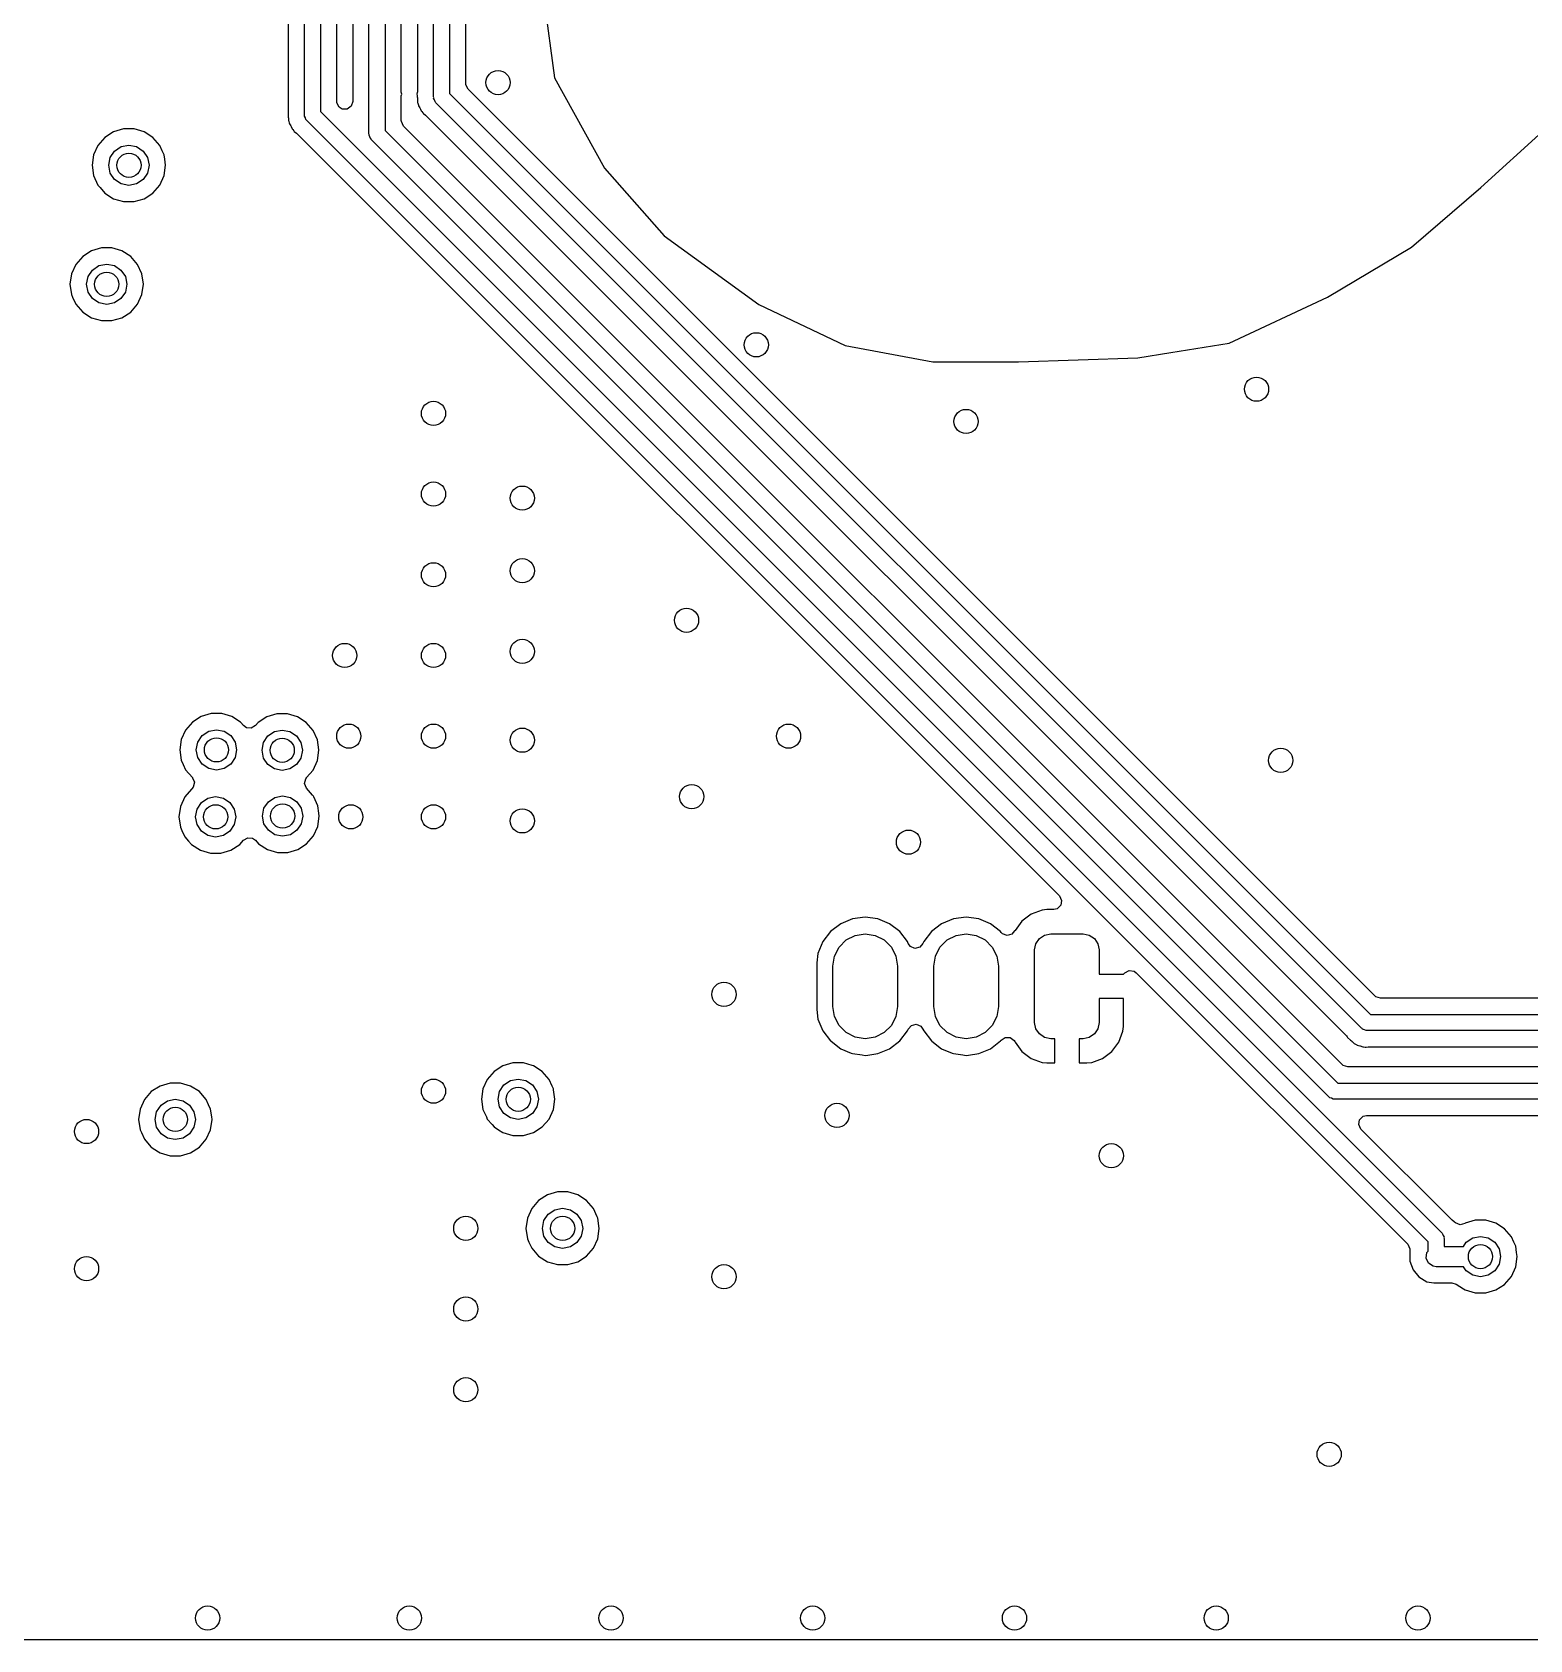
# Model space of a CAD drawing. Extents: x 100.3 to 185, y -144.7 to -85.3.
# Drawn here: x 138.83 to 157.39, y -144.7 to -124.78 of the extents above; entities that cross this region are included whole.
import ezdxf

# ---------------------------------------------------------------- set-up
doc = ezdxf.new("R2010")
doc.units = 0
doc.layers.add('BLACK', color=7, linetype='CONTINUOUS')

msp = doc.modelspace()

# ---------------------------------------------------------------- linework, layer by layer
at = {"layer": 'BLACK', "linetype": 'CONTINUOUS'}
for p, q in [((141.999, -115.424), (141.999, -125.735)), ((142.2, -125.8), (142.2, -115.4)), ((142.4, -115.441), (142.4, -125.759)), ((142.6, -125.635), (142.6, -115.921)), ((142.799, -115.924), (142.799, -125.636)), ((143, -126.034), (143, -115.9)), ((143.2, -115.941), (143.2, -125.993)), ((143.8, -125.578), (143.8, -116.35)), ((143.4, -125.52), (143.4, -116.371)), ((143.6, -116.374), (143.6, -125.513)), ((144, -116.391), (144, -125.536)), ((144.201, -125.412), (144.201, -124.392)), ((145.172, -124.392), (145.3, -125.34)), ((143.407, -125.545), (143.4, -125.52)), ((143.6, -125.513), (143.597, -125.526)), ((143.597, -125.526), (143.598, -125.527)), ((143.598, -125.527), (143.598, -125.533)), ((144.202, -125.428), (144.201, -125.412)), ((144.229, -125.482), (144.202, -125.428)), ((148.787, -130.04), (144.229, -125.482)), ((145.3, -125.34), (145.92, -126.46)), ((142.602, -125.65), (142.6, -125.635)), ((142.629, -125.705), (142.602, -125.65)), ((142.63, -125.706), (142.629, -125.705)), ((142.67, -125.73), (142.63, -125.706)), ((142.781, -125.694), (142.731, -125.73)), ((142.799, -125.636), (142.781, -125.694)), ((143.4, -125.565), (143.407, -125.545)), ((143.4, -125.869), (143.4, -125.565)), ((143.593, -125.544), (143.592, -125.544)), ((143.592, -125.544), (143.598, -125.561)), ((143.594, -125.544), (143.593, -125.544)), ((143.595, -125.538), (143.594, -125.544)), ((143.594, -125.544), (143.594, -125.544)), ((143.598, -125.533), (143.595, -125.538)), ((143.598, -125.561), (143.599, -125.584)), ((143.599, -125.584), (143.6, -125.586)), ((143.6, -125.586), (143.6, -125.606)), ((143.6, -125.606), (143.6, -125.609)), ((143.6, -125.609), (143.601, -125.616)), ((143.601, -125.616), (143.602, -125.648)), ((143.602, -125.648), (143.602, -125.648)), ((143.602, -125.648), (143.606, -125.657)), ((143.606, -125.657), (143.613, -125.679)), ((143.613, -125.679), (143.615, -125.688)), ((143.615, -125.688), (143.632, -125.715)), ((143.632, -125.715), (143.635, -125.721)), ((143.635, -125.721), (143.639, -125.73)), ((143.802, -125.585), (143.8, -125.578)), ((143.801, -125.593), (143.802, -125.585)), ((143.812, -125.614), (143.801, -125.593)), ((143.819, -125.637), (143.812, -125.614)), ((143.826, -125.641), (143.819, -125.637)), ((143.829, -125.649), (143.826, -125.641)), ((155.301, -137.121), (143.829, -125.649)), ((144, -125.536), (155.414, -136.95)), ((141.999, -125.735), (141.997, -125.749)), ((141.997, -125.749), (141.998, -125.749)), ((141.998, -125.749), (141.997, -125.758)), ((141.997, -125.758), (141.999, -125.806)), ((141.999, -125.806), (141.999, -125.808)), ((141.999, -125.808), (141.999, -125.828)), ((141.999, -125.828), (142, -125.831)), ((142, -125.831), (142.001, -125.838)), ((142.001, -125.838), (142.002, -125.87)), ((142.002, -125.87), (142.002, -125.87)), ((142.002, -125.87), (142.006, -125.879)), ((142.006, -125.879), (142.013, -125.901)), ((142.013, -125.901), (142.015, -125.91)), ((142.015, -125.91), (142.032, -125.938)), ((142.202, -125.808), (142.2, -125.8)), ((142.201, -125.816), (142.202, -125.808)), ((142.212, -125.837), (142.201, -125.816)), ((142.219, -125.859), (142.212, -125.837)), ((142.226, -125.864), (142.219, -125.859)), ((142.229, -125.871), (142.226, -125.864)), ((156.125, -139.766), (142.229, -125.871)), ((142.4, -125.759), (156.296, -139.654)), ((142.731, -125.73), (142.67, -125.73)), ((143.402, -125.884), (143.4, -125.869)), ((143.429, -125.939), (143.402, -125.884)), ((143.639, -125.73), (143.648, -125.751)), ((143.648, -125.751), (143.655, -125.758)), ((143.655, -125.758), (143.669, -125.775)), ((143.669, -125.775), (143.674, -125.784)), ((143.674, -125.784), (143.674, -125.784)), ((143.674, -125.784), (143.7, -125.803)), ((143.7, -125.803), (143.705, -125.807)), ((143.705, -125.807), (155.114, -137.216)), ((139.727, -126.081), (139.642, -126.179)), ((139.836, -126.011), (139.727, -126.081)), ((139.96, -125.974), (139.836, -126.011)), ((139.836, -126.011), (139.836, -126.011)), ((140.09, -125.974), (139.96, -125.974)), ((139.96, -125.974), (139.96, -125.974)), ((140.214, -126.011), (140.09, -125.974)), ((140.09, -125.974), (140.09, -125.974)), ((140.323, -126.081), (140.214, -126.011)), ((140.214, -126.011), (140.214, -126.011)), ((140.214, -126.011), (140.214, -126.011)), ((140.214, -126.011), (140.214, -126.011)), ((140.408, -126.179), (140.323, -126.081)), ((140.323, -126.081), (140.323, -126.081)), ((140.323, -126.081), (140.323, -126.081)), ((142.032, -125.938), (142.035, -125.944)), ((142.035, -125.944), (142.048, -125.973)), ((142.048, -125.973), (142.048, -125.973)), ((142.048, -125.973), (142.055, -125.98)), ((142.055, -125.98), (142.069, -125.998)), ((142.069, -125.998), (142.07, -126)), ((142.07, -126), (142.074, -126.006)), ((142.074, -126.006), (142.1, -126.025)), ((142.1, -126.025), (142.105, -126.03)), ((142.105, -126.03), (151.556, -135.481)), ((143.002, -126.042), (143, -126.034)), ((143.001, -126.05), (143.002, -126.042)), ((143.012, -126.071), (143.001, -126.05)), ((143.019, -126.093), (143.012, -126.071)), ((143.026, -126.098), (143.019, -126.093)), ((143.029, -126.105), (143.026, -126.098)), ((154.895, -137.971), (143.029, -126.105)), ((143.2, -125.993), (155.007, -137.8)), ((155.061, -137.571), (143.429, -125.939)), ((156.78, -126.7), (157.544, -126.006)), ((139.588, -126.297), (139.57, -126.425)), ((139.642, -126.179), (139.588, -126.297)), ((139.794, -126.329), (139.848, -126.248)), ((139.848, -126.248), (139.929, -126.194)), ((139.929, -126.194), (140.025, -126.175)), ((140.025, -126.175), (140.121, -126.194)), ((140.121, -126.194), (140.202, -126.248)), ((140.202, -126.248), (140.256, -126.329)), ((140.438, -126.244), (140.408, -126.179)), ((140.462, -126.297), (140.438, -126.244)), ((140.469, -126.35), (140.462, -126.297)), ((139.57, -126.425), (139.57, -126.425)), ((139.57, -126.425), (139.588, -126.553)), ((139.775, -126.425), (139.794, -126.329)), ((139.794, -126.521), (139.775, -126.425)), ((139.848, -126.602), (139.794, -126.521)), ((140.256, -126.521), (140.202, -126.602)), ((140.256, -126.329), (140.275, -126.425)), ((140.275, -126.425), (140.256, -126.521)), ((140.462, -126.553), (140.48, -126.425)), ((140.48, -126.425), (140.469, -126.35)), ((145.92, -126.46), (145.92, -126.46)), ((145.92, -126.46), (146.66, -127.3)), ((139.588, -126.553), (139.642, -126.671)), ((139.642, -126.671), (139.642, -126.671)), ((139.642, -126.671), (139.667, -126.7)), ((139.667, -126.7), (139.727, -126.769)), ((139.929, -126.656), (139.848, -126.602)), ((140.025, -126.675), (139.929, -126.656)), ((140.121, -126.656), (140.025, -126.675)), ((140.202, -126.602), (140.121, -126.656)), ((140.323, -126.769), (140.408, -126.671)), ((140.408, -126.671), (140.462, -126.553)), ((155.92, -127.44), (156.78, -126.7)), ((139.727, -126.769), (139.836, -126.839)), ((139.836, -126.839), (139.836, -126.839)), ((139.836, -126.839), (139.96, -126.875)), ((139.96, -126.875), (139.96, -126.875)), ((139.96, -126.875), (140.09, -126.875)), ((140.09, -126.875), (140.214, -126.839)), ((140.09, -126.875), (140.09, -126.875)), ((140.214, -126.839), (140.323, -126.769)), ((146.66, -127.3), (146.66, -127.3)), ((146.66, -127.3), (146.66, -127.3)), ((146.66, -127.3), (147.83, -128.15)), ((139.561, -127.486), (139.452, -127.556)), ((139.685, -127.45), (139.561, -127.486)), ((139.561, -127.486), (139.561, -127.486)), ((139.815, -127.45), (139.685, -127.45)), ((139.685, -127.45), (139.685, -127.45)), ((139.939, -127.486), (139.815, -127.45)), ((139.815, -127.45), (139.815, -127.45)), ((140.048, -127.556), (139.939, -127.486)), ((139.939, -127.486), (139.939, -127.486)), ((139.939, -127.486), (139.939, -127.486)), ((139.939, -127.486), (139.939, -127.486)), ((154.88, -128.06), (155.92, -127.44)), ((139.367, -127.654), (139.313, -127.772)), ((139.452, -127.556), (139.367, -127.654)), ((139.573, -127.723), (139.654, -127.669)), ((139.654, -127.669), (139.75, -127.65)), ((139.75, -127.65), (139.846, -127.669)), ((139.846, -127.669), (139.927, -127.723)), ((140.133, -127.654), (140.048, -127.556)), ((140.048, -127.556), (140.048, -127.556)), ((140.048, -127.556), (140.048, -127.556)), ((140.187, -127.772), (140.133, -127.654)), ((139.313, -127.772), (139.295, -127.9)), ((139.295, -127.9), (139.295, -127.9)), ((139.295, -127.9), (139.313, -128.028)), ((139.5, -127.9), (139.519, -127.804)), ((139.519, -127.996), (139.5, -127.9)), ((139.519, -127.804), (139.573, -127.723)), ((139.927, -127.723), (139.981, -127.804)), ((139.981, -127.804), (140, -127.9)), ((140, -127.9), (139.981, -127.996)), ((140.205, -127.9), (140.187, -127.772)), ((140.187, -128.028), (140.205, -127.9)), ((139.313, -128.028), (139.328, -128.06)), ((139.328, -128.06), (139.367, -128.146)), ((139.573, -128.077), (139.519, -127.996)), ((139.654, -128.131), (139.573, -128.077)), ((139.927, -128.077), (139.846, -128.131)), ((139.981, -127.996), (139.927, -128.077)), ((140.133, -128.146), (140.187, -128.028)), ((153.66, -128.63), (154.88, -128.06)), ((139.367, -128.146), (139.452, -128.244)), ((139.452, -128.244), (139.452, -128.244)), ((139.452, -128.244), (139.561, -128.314)), ((139.561, -128.314), (139.561, -128.314)), ((139.561, -128.314), (139.685, -128.35)), ((139.75, -128.15), (139.654, -128.131)), ((139.846, -128.131), (139.75, -128.15)), ((139.815, -128.35), (139.939, -128.314)), ((139.939, -128.314), (140.048, -128.244)), ((140.048, -128.244), (140.133, -128.146)), ((147.83, -128.15), (147.83, -128.15)), ((147.83, -128.15), (147.83, -128.15)), ((147.83, -128.15), (147.83, -128.15)), ((147.83, -128.15), (148.9, -128.66)), ((139.685, -128.35), (139.685, -128.35)), ((139.685, -128.35), (139.815, -128.35)), ((139.815, -128.35), (139.815, -128.35)), ((148.9, -128.66), (148.9, -128.66)), ((148.9, -128.66), (148.9, -128.66)), ((148.9, -128.66), (149.99, -128.86)), ((152.936, -128.745), (153.66, -128.63)), ((153.66, -128.63), (153.66, -128.63)), ((153.66, -128.63), (153.66, -128.63)), ((149.99, -128.86), (149.99, -128.86)), ((149.99, -128.86), (151.05, -128.86)), ((151.05, -128.86), (152.53, -128.81)), ((151.05, -128.86), (151.05, -128.86)), ((152.53, -128.81), (152.936, -128.745)), ((149.797, -131.05), (148.787, -130.04)), ((150.417, -131.67), (149.797, -131.05)), ((152.147, -133.4), (150.417, -131.67)), ((140.921, -133.256), (140.812, -133.326)), ((141.045, -133.219), (140.921, -133.256)), ((140.921, -133.256), (140.921, -133.256)), ((141.175, -133.219), (141.045, -133.219)), ((141.045, -133.219), (141.045, -133.219)), ((141.299, -133.256), (141.175, -133.219)), ((141.175, -133.219), (141.175, -133.219)), ((141.408, -133.326), (141.299, -133.256)), ((141.299, -133.256), (141.299, -133.256)), ((141.299, -133.256), (141.299, -133.256)), ((141.299, -133.256), (141.299, -133.256)), ((141.736, -133.261), (141.627, -133.331)), ((141.86, -133.225), (141.736, -133.261)), ((141.736, -133.261), (141.736, -133.261)), ((141.99, -133.225), (141.86, -133.225)), ((141.86, -133.225), (141.86, -133.225)), ((142.114, -133.261), (141.99, -133.225)), ((141.99, -133.225), (141.99, -133.225)), ((142.223, -133.331), (142.114, -133.261)), ((142.114, -133.261), (142.114, -133.261)), ((142.114, -133.261), (142.114, -133.261)), ((142.114, -133.261), (142.114, -133.261)), ((140.727, -133.424), (140.673, -133.542)), ((140.812, -133.326), (140.727, -133.424)), ((140.879, -133.574), (140.933, -133.493)), ((140.933, -133.493), (141.014, -133.439)), ((141.014, -133.439), (141.11, -133.42)), ((141.11, -133.42), (141.206, -133.439)), ((141.206, -133.439), (141.287, -133.493)), ((141.287, -133.493), (141.341, -133.574)), ((141.412, -133.331), (141.408, -133.326)), ((141.408, -133.326), (141.408, -133.326)), ((141.408, -133.326), (141.408, -133.326)), ((141.445, -133.368), (141.412, -133.331)), ((141.481, -133.395), (141.445, -133.368)), ((141.542, -133.4), (141.481, -133.395)), ((141.594, -133.368), (141.542, -133.4)), ((141.627, -133.331), (141.594, -133.368)), ((141.627, -133.331), (141.627, -133.331)), ((141.748, -133.498), (141.829, -133.444)), ((141.829, -133.444), (141.925, -133.425)), ((141.925, -133.425), (142.021, -133.444)), ((142.021, -133.444), (142.102, -133.498)), ((142.308, -133.429), (142.223, -133.331)), ((142.223, -133.331), (142.223, -133.331)), ((142.223, -133.331), (142.223, -133.331)), ((142.362, -133.547), (142.308, -133.429)), ((142.308, -133.429), (142.308, -133.429)), ((155.468, -136.721), (152.147, -133.4)), ((140.673, -133.542), (140.655, -133.67)), ((140.655, -133.67), (140.655, -133.67)), ((140.655, -133.67), (140.673, -133.798)), ((140.86, -133.67), (140.879, -133.574)), ((140.879, -133.766), (140.86, -133.67)), ((141.341, -133.574), (141.36, -133.67)), ((141.36, -133.67), (141.341, -133.766)), ((141.675, -133.675), (141.694, -133.579)), ((141.694, -133.771), (141.675, -133.675)), ((141.694, -133.579), (141.748, -133.498)), ((142.102, -133.498), (142.156, -133.579)), ((142.156, -133.579), (142.175, -133.675)), ((142.175, -133.675), (142.156, -133.771)), ((142.379, -133.67), (142.362, -133.547)), ((142.362, -133.803), (142.38, -133.675)), ((142.38, -133.675), (142.379, -133.67)), ((140.673, -133.798), (140.697, -133.85)), ((140.697, -133.85), (140.727, -133.916)), ((140.933, -133.847), (140.879, -133.766)), ((141.014, -133.901), (140.933, -133.847)), ((141.287, -133.847), (141.206, -133.901)), ((141.341, -133.766), (141.287, -133.847)), ((141.748, -133.852), (141.694, -133.771)), ((141.829, -133.906), (141.748, -133.852)), ((142.102, -133.852), (142.021, -133.906)), ((142.156, -133.771), (142.102, -133.852)), ((142.308, -133.921), (142.362, -133.803)), ((140.727, -133.916), (140.812, -134.014)), ((140.812, -134.014), (140.813, -134.015)), ((140.813, -134.015), (140.837, -134.072)), ((140.837, -134.072), (140.823, -134.131)), ((141.11, -133.92), (141.014, -133.901)), ((141.206, -133.901), (141.11, -133.92)), ((141.925, -133.925), (141.829, -133.906)), ((142.021, -133.906), (141.925, -133.925)), ((142.203, -134.088), (142.217, -134.028)), ((142.227, -134.144), (142.203, -134.088)), ((142.217, -134.028), (142.227, -134.015)), ((142.227, -134.014), (142.308, -133.921)), ((142.227, -134.015), (142.227, -134.014)), ((140.717, -134.254), (140.663, -134.372)), ((140.802, -134.156), (140.717, -134.254)), ((140.803, -134.155), (140.802, -134.156)), ((140.823, -134.131), (140.803, -134.155)), ((140.923, -134.323), (141.004, -134.269)), ((141.004, -134.269), (141.1, -134.25)), ((141.1, -134.25), (141.196, -134.269)), ((141.196, -134.269), (141.277, -134.323)), ((141.753, -134.313), (141.834, -134.259)), ((141.834, -134.259), (141.93, -134.24)), ((141.93, -134.24), (142.026, -134.259)), ((142.026, -134.259), (142.107, -134.313)), ((142.301, -134.231), (142.227, -134.144)), ((142.313, -134.244), (142.301, -134.231)), ((142.317, -134.254), (142.313, -134.244)), ((142.367, -134.362), (142.317, -134.254)), ((140.663, -134.372), (140.645, -134.5)), ((140.85, -134.5), (140.869, -134.404)), ((140.869, -134.404), (140.923, -134.323)), ((141.277, -134.323), (141.331, -134.404)), ((141.331, -134.404), (141.35, -134.5)), ((141.68, -134.49), (141.699, -134.394)), ((141.699, -134.586), (141.68, -134.49)), ((141.699, -134.394), (141.753, -134.313)), ((142.107, -134.313), (142.161, -134.394)), ((142.161, -134.394), (142.18, -134.49)), ((142.18, -134.49), (142.161, -134.586)), ((142.38, -134.456), (142.367, -134.362)), ((142.367, -134.618), (142.385, -134.49)), ((142.385, -134.49), (142.38, -134.456)), ((140.645, -134.5), (140.645, -134.5)), ((140.645, -134.5), (140.663, -134.628)), ((140.663, -134.628), (140.683, -134.671)), ((140.683, -134.671), (140.717, -134.746)), ((140.869, -134.596), (140.85, -134.5)), ((140.923, -134.677), (140.869, -134.596)), ((141.004, -134.731), (140.923, -134.677)), ((141.277, -134.677), (141.196, -134.731)), ((141.331, -134.596), (141.277, -134.677)), ((141.35, -134.5), (141.331, -134.596)), ((141.753, -134.667), (141.699, -134.586)), ((141.834, -134.721), (141.753, -134.667)), ((142.107, -134.667), (142.026, -134.721)), ((142.161, -134.586), (142.107, -134.667)), ((142.313, -134.736), (142.367, -134.618)), ((140.717, -134.746), (140.764, -134.8)), ((140.764, -134.8), (140.802, -134.844)), ((140.802, -134.844), (140.911, -134.914)), ((141.1, -134.75), (141.004, -134.731)), ((141.196, -134.731), (141.1, -134.75)), ((141.289, -134.914), (141.398, -134.844)), ((141.398, -134.844), (141.445, -134.79)), ((141.445, -134.79), (141.497, -134.759)), ((141.497, -134.759), (141.558, -134.764)), ((141.558, -134.764), (141.594, -134.79)), ((141.594, -134.79), (141.632, -134.834)), ((141.632, -134.834), (141.741, -134.904)), ((141.93, -134.74), (141.834, -134.721)), ((142.026, -134.721), (141.93, -134.74)), ((142.119, -134.904), (142.228, -134.834)), ((142.228, -134.834), (142.313, -134.736)), ((140.911, -134.914), (140.911, -134.914)), ((140.911, -134.914), (141.035, -134.951)), ((141.035, -134.951), (141.035, -134.951)), ((141.035, -134.951), (141.165, -134.951)), ((141.165, -134.951), (141.289, -134.914)), ((141.165, -134.951), (141.165, -134.951)), ((141.741, -134.904), (141.865, -134.94)), ((141.865, -134.94), (141.865, -134.94)), ((141.865, -134.94), (141.995, -134.94)), ((141.995, -134.94), (142.119, -134.904)), ((141.995, -134.94), (141.995, -134.94)), ((151.556, -135.481), (151.584, -135.536)), ((151.343, -135.656), (151.208, -135.707)), ((151.402, -135.65), (151.343, -135.656)), ((151.343, -135.656), (151.343, -135.656)), ((151.486, -135.65), (151.402, -135.65)), ((151.531, -135.639), (151.486, -135.65)), ((151.574, -135.596), (151.531, -135.639)), ((151.584, -135.536), (151.574, -135.596)), ((148.847, -135.825), (148.722, -135.922)), ((148.993, -135.765), (148.847, -135.825)), ((148.847, -135.825), (148.847, -135.825)), ((149.15, -135.744), (148.993, -135.765)), ((148.993, -135.765), (148.993, -135.765)), ((149.307, -135.765), (149.15, -135.744)), ((149.15, -135.744), (149.15, -135.744)), ((149.453, -135.825), (149.307, -135.765)), ((149.307, -135.765), (149.307, -135.765)), ((149.578, -135.922), (149.453, -135.825)), ((150.097, -135.825), (149.972, -135.922)), ((150.243, -135.765), (150.097, -135.825)), ((150.097, -135.825), (150.097, -135.825)), ((150.4, -135.744), (150.243, -135.765)), ((150.243, -135.765), (150.243, -135.765)), ((150.557, -135.765), (150.4, -135.744)), ((150.4, -135.744), (150.4, -135.744)), ((150.703, -135.825), (150.557, -135.765)), ((150.557, -135.765), (150.557, -135.765)), ((150.828, -135.922), (150.703, -135.825)), ((151.093, -135.793), (151.007, -135.908)), ((151.208, -135.707), (151.093, -135.793)), ((151.093, -135.793), (151.093, -135.793)), ((151.208, -135.707), (151.208, -135.707)), ((148.625, -136.047), (148.565, -136.193)), ((148.722, -135.922), (148.625, -136.047)), ((148.625, -136.047), (148.625, -136.047)), ((148.722, -135.922), (148.722, -135.922)), ((148.826, -136.115), (148.915, -136.026)), ((148.915, -136.026), (149.026, -135.97)), ((149.026, -135.97), (149.15, -135.95)), ((149.15, -135.95), (149.274, -135.97)), ((149.274, -135.97), (149.385, -136.026)), ((149.385, -136.026), (149.474, -136.115)), ((149.675, -136.047), (149.578, -135.922)), ((149.578, -135.922), (149.578, -135.922)), ((149.578, -135.922), (149.578, -135.922)), ((149.679, -136.059), (149.675, -136.047)), ((149.684, -136.069), (149.679, -136.059)), ((149.711, -136.106), (149.684, -136.069)), ((149.866, -136.069), (149.827, -136.115)), ((149.875, -136.047), (149.866, -136.069)), ((149.972, -135.922), (149.875, -136.047)), ((149.972, -135.922), (149.972, -135.922)), ((150.076, -136.115), (150.165, -136.026)), ((150.165, -136.026), (150.276, -135.97)), ((150.276, -135.97), (150.4, -135.95)), ((150.4, -135.95), (150.524, -135.97)), ((150.524, -135.97), (150.635, -136.026)), ((150.635, -136.026), (150.724, -136.115)), ((150.836, -135.932), (150.828, -135.922)), ((150.828, -135.922), (150.828, -135.922)), ((150.828, -135.922), (150.828, -135.922)), ((150.828, -135.922), (150.828, -135.922)), ((150.828, -135.922), (150.828, -135.922)), ((150.853, -135.949), (150.836, -135.932)), ((150.91, -135.97), (150.853, -135.949)), ((150.969, -135.954), (150.91, -135.97)), ((151.002, -135.913), (150.969, -135.954)), ((151.003, -135.914), (151.002, -135.913)), ((151.007, -135.908), (151.003, -135.914)), ((151.25, -136.15), (151.265, -136.073)), ((151.265, -136.073), (151.309, -136.009)), ((151.309, -136.009), (151.373, -135.965)), ((151.373, -135.965), (151.45, -135.95)), ((151.45, -135.95), (151.85, -135.95)), ((151.85, -135.95), (151.927, -135.965)), ((151.927, -135.965), (151.991, -136.009)), ((151.991, -136.009), (152.035, -136.073)), ((152.035, -136.073), (152.05, -136.15)), ((148.565, -136.193), (148.549, -136.311)), ((148.565, -136.193), (148.565, -136.193)), ((148.75, -136.35), (148.77, -136.226)), ((148.77, -136.226), (148.826, -136.115)), ((149.474, -136.115), (149.53, -136.226)), ((149.53, -136.226), (149.55, -136.35)), ((149.767, -136.13), (149.711, -136.106)), ((149.827, -136.115), (149.767, -136.13)), ((150, -136.35), (150.02, -136.226)), ((150.02, -136.226), (150.076, -136.115)), ((150.724, -136.115), (150.78, -136.226)), ((150.78, -136.226), (150.8, -136.35)), ((151.25, -137.05), (151.25, -136.15)), ((152.05, -136.15), (152.05, -136.45)), ((148.549, -136.311), (148.549, -136.889)), ((148.75, -136.85), (148.75, -136.35)), ((149.55, -136.35), (149.55, -136.85)), ((150, -136.85), (150, -136.35)), ((150.8, -136.35), (150.8, -136.85)), ((152.05, -136.45), (152.35, -136.45)), ((152.35, -136.45), (152.368, -136.432)), ((152.368, -136.432), (152.422, -136.405)), ((152.422, -136.405), (152.482, -136.414)), ((152.482, -136.414), (152.508, -136.432)), ((152.508, -136.432), (155.873, -139.798)), ((148.77, -136.974), (148.75, -136.85)), ((149.55, -136.85), (149.53, -136.974)), ((150.02, -136.974), (150, -136.85)), ((150.8, -136.85), (150.78, -136.974)), ((152.35, -136.75), (152.05, -136.75)), ((152.05, -136.75), (152.05, -137.05)), ((152.35, -137.098), (152.35, -136.75)), ((152.35, -136.75), (152.35, -136.75)), ((155.479, -136.731), (155.468, -136.721)), ((155.538, -136.749), (155.479, -136.731)), ((164.076, -136.749), (155.538, -136.749)), ((148.549, -136.889), (148.565, -137.007)), ((148.565, -137.007), (148.565, -137.007)), ((148.565, -137.007), (148.625, -137.153)), ((148.826, -137.085), (148.77, -136.974)), ((149.53, -136.974), (149.474, -137.085)), ((149.723, -137.085), (149.783, -137.07)), ((149.783, -137.07), (149.839, -137.094)), ((150.076, -137.085), (150.02, -136.974)), ((150.78, -136.974), (150.724, -137.085)), ((151.265, -137.127), (151.25, -137.05)), ((152.05, -137.05), (152.035, -137.127)), ((155.414, -136.95), (164.1, -136.95)), ((148.625, -137.153), (148.625, -137.153)), ((148.625, -137.153), (148.722, -137.278)), ((148.722, -137.278), (148.722, -137.278)), ((148.722, -137.278), (148.722, -137.278)), ((148.722, -137.278), (148.722, -137.278)), ((148.722, -137.278), (148.727, -137.282)), ((148.727, -137.282), (148.847, -137.375)), ((148.915, -137.174), (148.826, -137.085)), ((149.026, -137.23), (148.915, -137.174)), ((149.15, -137.25), (149.026, -137.23)), ((149.274, -137.23), (149.15, -137.25)), ((149.385, -137.174), (149.274, -137.23)), ((149.474, -137.085), (149.385, -137.174)), ((149.453, -137.375), (149.578, -137.278)), ((149.578, -137.278), (149.675, -137.153)), ((149.675, -137.153), (149.679, -137.142)), ((149.679, -137.142), (149.684, -137.131)), ((149.684, -137.131), (149.723, -137.085)), ((149.839, -137.094), (149.866, -137.131)), ((149.866, -137.131), (149.875, -137.153)), ((149.875, -137.153), (149.875, -137.153)), ((149.875, -137.153), (149.972, -137.278)), ((149.972, -137.278), (149.972, -137.278)), ((149.972, -137.278), (149.972, -137.278)), ((149.972, -137.278), (149.972, -137.278)), ((149.972, -137.278), (149.977, -137.282)), ((149.977, -137.282), (150.097, -137.375)), ((150.165, -137.174), (150.076, -137.085)), ((150.276, -137.23), (150.165, -137.174)), ((150.4, -137.25), (150.276, -137.23)), ((150.524, -137.23), (150.4, -137.25)), ((150.635, -137.174), (150.524, -137.23)), ((150.724, -137.085), (150.635, -137.174)), ((150.703, -137.375), (150.828, -137.278)), ((150.828, -137.278), (150.836, -137.268)), ((150.836, -137.268), (150.886, -137.234)), ((150.886, -137.234), (150.948, -137.235)), ((150.948, -137.235), (150.996, -137.272)), ((150.996, -137.272), (151.003, -137.286)), ((151.309, -137.191), (151.265, -137.127)), ((151.373, -137.235), (151.309, -137.191)), ((151.45, -137.25), (151.373, -137.235)), ((151.5, -137.25), (151.45, -137.25)), ((151.5, -137.55), (151.5, -137.25)), ((151.85, -137.25), (151.8, -137.25)), ((151.8, -137.25), (151.8, -137.55)), ((151.927, -137.235), (151.85, -137.25)), ((151.991, -137.191), (151.927, -137.235)), ((152.035, -137.127), (151.991, -137.191)), ((152.293, -137.292), (152.344, -137.157)), ((152.344, -137.157), (152.35, -137.098)), ((152.344, -137.157), (152.344, -137.157)), ((155.114, -137.216), (155.122, -137.228)), ((155.122, -137.228), (155.123, -137.227)), ((155.123, -137.227), (155.128, -137.234)), ((155.128, -137.234), (155.164, -137.267)), ((155.164, -137.267), (155.165, -137.268)), ((155.165, -137.268), (155.175, -137.278)), ((155.175, -137.278), (155.179, -137.282)), ((155.179, -137.282), (155.182, -137.284)), ((155.309, -137.124), (155.301, -137.121)), ((155.313, -137.131), (155.309, -137.124)), ((155.336, -137.138), (155.313, -137.131)), ((155.357, -137.149), (155.336, -137.138)), ((155.365, -137.148), (155.357, -137.149)), ((155.372, -137.15), (155.365, -137.148)), ((164.059, -137.15), (155.372, -137.15)), ((148.847, -137.375), (148.847, -137.375)), ((148.847, -137.375), (148.847, -137.375)), ((148.847, -137.375), (148.976, -137.428)), ((148.976, -137.428), (148.993, -137.435)), ((148.993, -137.435), (149.111, -137.451)), ((149.111, -137.451), (149.15, -137.456)), ((149.15, -137.456), (149.181, -137.452)), ((149.15, -137.456), (149.15, -137.456)), ((149.15, -137.456), (149.15, -137.456)), ((149.181, -137.452), (149.307, -137.435)), ((149.307, -137.435), (149.453, -137.375)), ((150.097, -137.375), (150.097, -137.375)), ((150.097, -137.375), (150.097, -137.375)), ((150.097, -137.375), (150.226, -137.428)), ((150.226, -137.428), (150.243, -137.435)), ((150.243, -137.435), (150.361, -137.451)), ((150.361, -137.451), (150.4, -137.456)), ((150.4, -137.456), (150.431, -137.452)), ((150.4, -137.456), (150.4, -137.456)), ((150.4, -137.456), (150.4, -137.456)), ((150.431, -137.452), (150.557, -137.435)), ((150.557, -137.435), (150.703, -137.375)), ((151.003, -137.286), (151.003, -137.286)), ((151.003, -137.286), (151.007, -137.292)), ((151.007, -137.292), (151.093, -137.407)), ((151.093, -137.407), (151.093, -137.407)), ((151.093, -137.407), (151.208, -137.493)), ((152.092, -137.493), (152.207, -137.407)), ((152.207, -137.407), (152.293, -137.292)), ((152.207, -137.407), (152.207, -137.407)), ((152.293, -137.292), (152.293, -137.292)), ((155.182, -137.284), (155.188, -137.288)), ((155.188, -137.288), (155.211, -137.31)), ((155.211, -137.31), (155.211, -137.31)), ((155.211, -137.31), (155.211, -137.31)), ((155.211, -137.31), (155.22, -137.313)), ((155.22, -137.313), (155.241, -137.324)), ((155.241, -137.324), (155.249, -137.33)), ((155.249, -137.33), (155.28, -137.337)), ((155.28, -137.337), (155.286, -137.339)), ((155.286, -137.339), (155.316, -137.35)), ((155.316, -137.35), (155.326, -137.35)), ((155.326, -137.35), (155.348, -137.353)), ((155.348, -137.353), (155.358, -137.355)), ((155.358, -137.355), (155.383, -137.352)), ((155.383, -137.352), (155.39, -137.351)), ((155.39, -137.351), (155.396, -137.35)), ((155.396, -137.35), (163.935, -137.35)), ((144.552, -137.656), (144.467, -137.754)), ((144.661, -137.586), (144.552, -137.656)), ((144.785, -137.549), (144.661, -137.586)), ((144.661, -137.586), (144.661, -137.586)), ((144.915, -137.549), (144.785, -137.549)), ((144.785, -137.549), (144.785, -137.549)), ((145.021, -137.581), (144.915, -137.549)), ((144.915, -137.549), (144.915, -137.549)), ((145.039, -137.586), (145.021, -137.581)), ((145.148, -137.656), (145.039, -137.586)), ((145.039, -137.586), (145.039, -137.586)), ((145.039, -137.586), (145.039, -137.586)), ((145.233, -137.754), (145.148, -137.656)), ((145.148, -137.656), (145.148, -137.656)), ((145.148, -137.656), (145.148, -137.656)), ((151.208, -137.493), (151.208, -137.493)), ((151.208, -137.493), (151.343, -137.544)), ((151.343, -137.544), (151.343, -137.544)), ((151.343, -137.544), (151.402, -137.55)), ((151.402, -137.55), (151.5, -137.55)), ((151.5, -137.55), (151.5, -137.55)), ((151.8, -137.55), (151.8, -137.55)), ((151.8, -137.55), (151.898, -137.55)), ((151.898, -137.55), (151.957, -137.544)), ((151.957, -137.544), (152.092, -137.493)), ((151.957, -137.544), (151.957, -137.544)), ((152.092, -137.493), (152.092, -137.493)), ((155.073, -137.581), (155.061, -137.571)), ((155.131, -137.6), (155.073, -137.581)), ((163.626, -137.6), (155.131, -137.6)), ((140.411, -137.836), (140.302, -137.906)), ((140.535, -137.799), (140.411, -137.836)), ((140.411, -137.836), (140.411, -137.836)), ((140.665, -137.799), (140.535, -137.799)), ((140.535, -137.799), (140.535, -137.799)), ((140.789, -137.836), (140.665, -137.799)), ((140.665, -137.799), (140.665, -137.799)), ((140.898, -137.906), (140.789, -137.836)), ((140.789, -137.836), (140.789, -137.836)), ((140.789, -137.836), (140.789, -137.836)), ((140.789, -137.836), (140.789, -137.836)), ((144.413, -137.872), (144.395, -138)), ((144.467, -137.754), (144.413, -137.872)), ((144.619, -137.904), (144.673, -137.823)), ((144.673, -137.823), (144.754, -137.769)), ((144.754, -137.769), (144.85, -137.75)), ((144.85, -137.75), (144.946, -137.769)), ((144.946, -137.769), (145.027, -137.823)), ((145.027, -137.823), (145.081, -137.904)), ((145.27, -137.836), (145.233, -137.754)), ((145.287, -137.872), (145.27, -137.836)), ((145.288, -137.882), (145.287, -137.872)), ((155.007, -137.8), (163.65, -137.8)), ((140.217, -138.004), (140.163, -138.122)), ((140.302, -137.906), (140.217, -138.004)), ((140.369, -138.154), (140.423, -138.073)), ((140.423, -138.073), (140.504, -138.019)), ((140.504, -138.019), (140.6, -138)), ((140.6, -138), (140.696, -138.019)), ((140.696, -138.019), (140.777, -138.073)), ((140.777, -138.073), (140.831, -138.154)), ((140.979, -138), (140.898, -137.906)), ((140.898, -137.906), (140.898, -137.906)), ((140.898, -137.906), (140.898, -137.906)), ((140.983, -138.004), (140.979, -138)), ((141.012, -138.068), (140.983, -138.004)), ((141.037, -138.122), (141.012, -138.068)), ((144.395, -138), (144.395, -138)), ((144.395, -138), (144.413, -138.128)), ((144.6, -138), (144.619, -137.904)), ((144.619, -138.096), (144.6, -138)), ((145.081, -137.904), (145.1, -138)), ((145.1, -138), (145.081, -138.096)), ((145.287, -138.128), (145.305, -138)), ((145.305, -138), (145.288, -137.882)), ((154.902, -137.974), (154.895, -137.971)), ((154.907, -137.981), (154.902, -137.974)), ((154.929, -137.988), (154.907, -137.981)), ((154.95, -137.999), (154.929, -137.988)), ((154.958, -137.998), (154.95, -137.999)), ((154.966, -138), (154.958, -137.998)), ((163.609, -138), (154.966, -138)), ((140.163, -138.122), (140.145, -138.25)), ((140.145, -138.25), (140.145, -138.25)), ((140.145, -138.25), (140.163, -138.378)), ((140.35, -138.25), (140.369, -138.154)), ((140.369, -138.346), (140.35, -138.25)), ((140.831, -138.154), (140.85, -138.25)), ((140.85, -138.25), (140.831, -138.346)), ((141.051, -138.219), (141.037, -138.122)), ((141.037, -138.378), (141.055, -138.25)), ((141.055, -138.25), (141.051, -138.219)), ((144.413, -138.128), (144.455, -138.219)), ((144.455, -138.219), (144.467, -138.246)), ((144.467, -138.246), (144.527, -138.315)), ((144.673, -138.177), (144.619, -138.096)), ((144.754, -138.231), (144.673, -138.177)), ((144.85, -138.25), (144.754, -138.231)), ((144.946, -138.231), (144.85, -138.25)), ((145.027, -138.177), (144.946, -138.231)), ((145.081, -138.096), (145.027, -138.177)), ((145.148, -138.344), (145.233, -138.246)), ((145.233, -138.246), (145.287, -138.128)), ((155.267, -138.315), (155.276, -138.255)), ((155.276, -138.255), (155.32, -138.211)), ((155.32, -138.211), (155.364, -138.201)), ((155.364, -138.201), (163.485, -138.201)), ((140.163, -138.378), (140.18, -138.414)), ((140.18, -138.414), (140.217, -138.496)), ((140.423, -138.427), (140.369, -138.346)), ((140.504, -138.481), (140.423, -138.427)), ((140.777, -138.427), (140.696, -138.481)), ((140.831, -138.346), (140.777, -138.427)), ((140.983, -138.496), (141.037, -138.378)), ((144.527, -138.315), (144.552, -138.344)), ((144.552, -138.344), (144.605, -138.378)), ((144.605, -138.378), (144.661, -138.414)), ((144.661, -138.414), (144.785, -138.451)), ((144.785, -138.451), (144.785, -138.451)), ((144.785, -138.451), (144.915, -138.451)), ((144.915, -138.451), (145.039, -138.414)), ((144.915, -138.451), (144.915, -138.451)), ((145.039, -138.414), (145.148, -138.344)), ((155.294, -138.37), (155.267, -138.315)), ((156.42, -139.495), (155.294, -138.37)), ((140.217, -138.496), (140.298, -138.589)), ((140.298, -138.589), (140.302, -138.594)), ((140.302, -138.594), (140.391, -138.651)), ((140.391, -138.651), (140.411, -138.664)), ((140.411, -138.664), (140.535, -138.701)), ((140.6, -138.5), (140.504, -138.481)), ((140.696, -138.481), (140.6, -138.5)), ((140.665, -138.701), (140.789, -138.664)), ((140.789, -138.664), (140.898, -138.594)), ((140.898, -138.594), (140.983, -138.496)), ((140.535, -138.701), (140.535, -138.701)), ((140.535, -138.701), (140.665, -138.701)), ((140.665, -138.701), (140.665, -138.701)), ((145.102, -139.256), (145.017, -139.354)), ((145.211, -139.186), (145.102, -139.256)), ((145.335, -139.149), (145.211, -139.186)), ((145.211, -139.186), (145.211, -139.186)), ((145.465, -139.149), (145.335, -139.149)), ((145.335, -139.149), (145.335, -139.149)), ((145.589, -139.186), (145.465, -139.149)), ((145.465, -139.149), (145.465, -139.149)), ((145.698, -139.256), (145.589, -139.186)), ((145.589, -139.186), (145.589, -139.186)), ((145.589, -139.186), (145.589, -139.186)), ((145.589, -139.186), (145.589, -139.186)), ((145.783, -139.354), (145.698, -139.256)), ((145.698, -139.256), (145.698, -139.256)), ((145.698, -139.256), (145.698, -139.256)), ((144.963, -139.472), (144.945, -139.6)), ((145.017, -139.354), (144.963, -139.472)), ((145.169, -139.504), (145.223, -139.423)), ((145.223, -139.423), (145.304, -139.369)), ((145.304, -139.369), (145.4, -139.35)), ((145.4, -139.35), (145.496, -139.369)), ((145.496, -139.369), (145.577, -139.423)), ((145.577, -139.423), (145.631, -139.504)), ((145.83, -139.456), (145.783, -139.354)), ((145.837, -139.472), (145.83, -139.456)), ((145.855, -139.6), (145.837, -139.472)), ((144.945, -139.6), (144.945, -139.6)), ((144.945, -139.6), (144.963, -139.728)), ((145.15, -139.6), (145.169, -139.504)), ((145.169, -139.696), (145.15, -139.6)), ((145.631, -139.504), (145.65, -139.6)), ((145.65, -139.6), (145.631, -139.696)), ((145.837, -139.728), (145.855, -139.6)), ((145.855, -139.6), (145.855, -139.6)), ((156.296, -139.654), (156.299, -139.661)), ((156.299, -139.661), (156.306, -139.666)), ((156.306, -139.666), (156.313, -139.688)), ((156.425, -139.5), (156.42, -139.495)), ((156.451, -139.519), (156.425, -139.5)), ((156.454, -139.523), (156.451, -139.519)), ((156.465, -139.533), (156.454, -139.523)), ((156.522, -139.555), (156.465, -139.533)), ((156.581, -139.539), (156.522, -139.555)), ((156.586, -139.536), (156.581, -139.539)), ((156.71, -139.499), (156.586, -139.536)), ((156.586, -139.536), (156.586, -139.536)), ((156.84, -139.499), (156.71, -139.499)), ((156.71, -139.499), (156.71, -139.499)), ((156.964, -139.536), (156.84, -139.499)), ((156.84, -139.499), (156.84, -139.499)), ((157.073, -139.606), (156.964, -139.536)), ((156.964, -139.536), (156.964, -139.536)), ((156.964, -139.536), (156.964, -139.536)), ((156.964, -139.536), (156.964, -139.536)), ((157.158, -139.704), (157.073, -139.606)), ((157.073, -139.606), (157.073, -139.606)), ((157.073, -139.606), (157.073, -139.606)), ((144.963, -139.728), (144.983, -139.772)), ((144.983, -139.772), (145.017, -139.846)), ((145.017, -139.846), (145.102, -139.944)), ((145.223, -139.777), (145.169, -139.696)), ((145.304, -139.831), (145.223, -139.777)), ((145.4, -139.85), (145.304, -139.831)), ((145.496, -139.831), (145.4, -139.85)), ((145.577, -139.777), (145.496, -139.831)), ((145.631, -139.696), (145.577, -139.777)), ((145.698, -139.944), (145.783, -139.846)), ((145.783, -139.846), (145.837, -139.728)), ((155.873, -139.798), (155.901, -139.853)), ((155.901, -139.853), (155.901, -139.885)), ((156.125, -139.882), (156.125, -139.766)), ((156.313, -139.688), (156.324, -139.709)), ((156.324, -139.709), (156.323, -139.717)), ((156.323, -139.717), (156.325, -139.725)), ((156.325, -139.725), (156.325, -139.825)), ((156.325, -139.825), (156.564, -139.825)), ((156.564, -139.825), (156.598, -139.773)), ((156.598, -139.773), (156.679, -139.719)), ((156.679, -139.719), (156.775, -139.7)), ((156.775, -139.7), (156.871, -139.719)), ((156.871, -139.719), (156.952, -139.773)), ((156.952, -139.773), (157.006, -139.854)), ((157.006, -139.854), (157.025, -139.95)), ((157.189, -139.772), (157.158, -139.704)), ((157.212, -139.822), (157.189, -139.772)), ((157.223, -139.9), (157.212, -139.822)), ((145.102, -139.944), (145.102, -139.944)), ((145.102, -139.944), (145.211, -140.014)), ((145.211, -140.014), (145.211, -140.014)), ((145.211, -140.014), (145.335, -140.05)), ((145.335, -140.05), (145.335, -140.05)), ((145.335, -140.05), (145.465, -140.05)), ((145.465, -140.05), (145.589, -140.014)), ((145.465, -140.05), (145.465, -140.05)), ((145.589, -140.014), (145.698, -139.944)), ((155.901, -139.885), (155.899, -139.893)), ((155.899, -139.893), (155.899, -140.007)), ((155.899, -140.007), (155.939, -140.115)), ((156.101, -139.968), (156.111, -139.898)), ((156.131, -140.032), (156.101, -139.968)), ((156.111, -139.898), (156.125, -139.882)), ((156.19, -140.07), (156.131, -140.032)), ((156.225, -140.075), (156.19, -140.07)), ((157.006, -140.046), (156.952, -140.127)), ((157.025, -139.95), (157.006, -140.046)), ((157.212, -140.078), (157.23, -139.95)), ((157.23, -139.95), (157.223, -139.9)), ((155.939, -140.115), (155.939, -140.115)), ((155.939, -140.115), (155.939, -140.115)), ((155.939, -140.115), (156.01, -140.201)), ((156.01, -140.201), (156.013, -140.203)), ((156.013, -140.203), (156.112, -140.261)), ((156.112, -140.261), (156.197, -140.275)), ((156.564, -140.075), (156.225, -140.075)), ((156.598, -140.127), (156.564, -140.075)), ((156.679, -140.181), (156.598, -140.127)), ((156.775, -140.2), (156.679, -140.181)), ((156.871, -140.181), (156.775, -140.2)), ((156.952, -140.127), (156.871, -140.181)), ((157.073, -140.294), (157.158, -140.196)), ((157.158, -140.196), (157.212, -140.078)), ((156.197, -140.275), (156.419, -140.275)), ((156.419, -140.275), (156.473, -140.291)), ((156.473, -140.291), (156.565, -140.35)), ((156.565, -140.35), (156.586, -140.364)), ((156.586, -140.364), (156.71, -140.4)), ((156.71, -140.4), (156.71, -140.4)), ((156.71, -140.4), (156.84, -140.4)), ((156.84, -140.4), (156.964, -140.364)), ((156.84, -140.4), (156.84, -140.4)), ((156.964, -140.364), (157.073, -140.294)), ((183.282, -144.7), (106.048, -144.7))]:
    msp.add_line(p, q, dxfattribs=at)
at = {"layer": 'BLACK'}
for centre in [(144.6, -125.4), (140.025, -126.425), (139.75, -127.9), (147.8, -128.65), (154, -129.2), (143.8, -129.5), (150.4, -129.6), (143.8, -130.5), (144.9, -130.55), (144.9, -131.45), (143.8, -131.5), (146.936, -132.064), (144.9, -132.45), (142.7, -132.5), (143.8, -132.5), (142.75, -133.5), (143.8, -133.5), (144.9, -133.55), (148.2, -133.5), (141.11, -133.67), (141.925, -133.675), (154.3, -133.8), (147, -134.25), (141.1, -134.5), (141.93, -134.49), (142.775, -134.5), (143.8, -134.5), (144.9, -134.55), (149.686, -134.814), (147.4, -136.7), (143.8, -137.9), (144.85, -138), (148.8, -138.2), (139.5, -138.4), (140.6, -138.25), (152.2, -138.7), (144.2, -139.6), (145.4, -139.6), (156.775, -139.95), (139.5, -140.1), (147.4, -140.2), (144.2, -140.6), (144.2, -141.6), (154.9, -142.4), (141, -144.43), (143.5, -144.43), (146, -144.43), (148.5, -144.43), (151, -144.43), (153.5, -144.43), (156, -144.43)]:
    msp.add_circle(centre, 0.15, dxfattribs=at)

doc.saveas('drawing.dxf')
